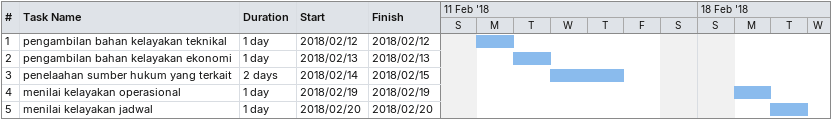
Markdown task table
| ID | Task | Duration | Start | Finish |
|---|---|---|---|---|
| 1 | pengambilan bahan kelayakan teknikal | 1d | 2018-02-12 | 2018-02-12 |
| 2 | pengambilan bahan kelayakan ekonomi | 1d | 2018-02-13 | 2018-02-13 |
| 3 | penelaahan sumber hukum yang terkait | 2d | 2018-02-14 | 2018-02-15 |
| 4 | menilai kelayakan operasional | 1d | 2018-02-19 | 2018-02-19 |
| 5 | menilai kelayakan jadwal | 1d | 2018-02-20 | 2018-02-20 |
